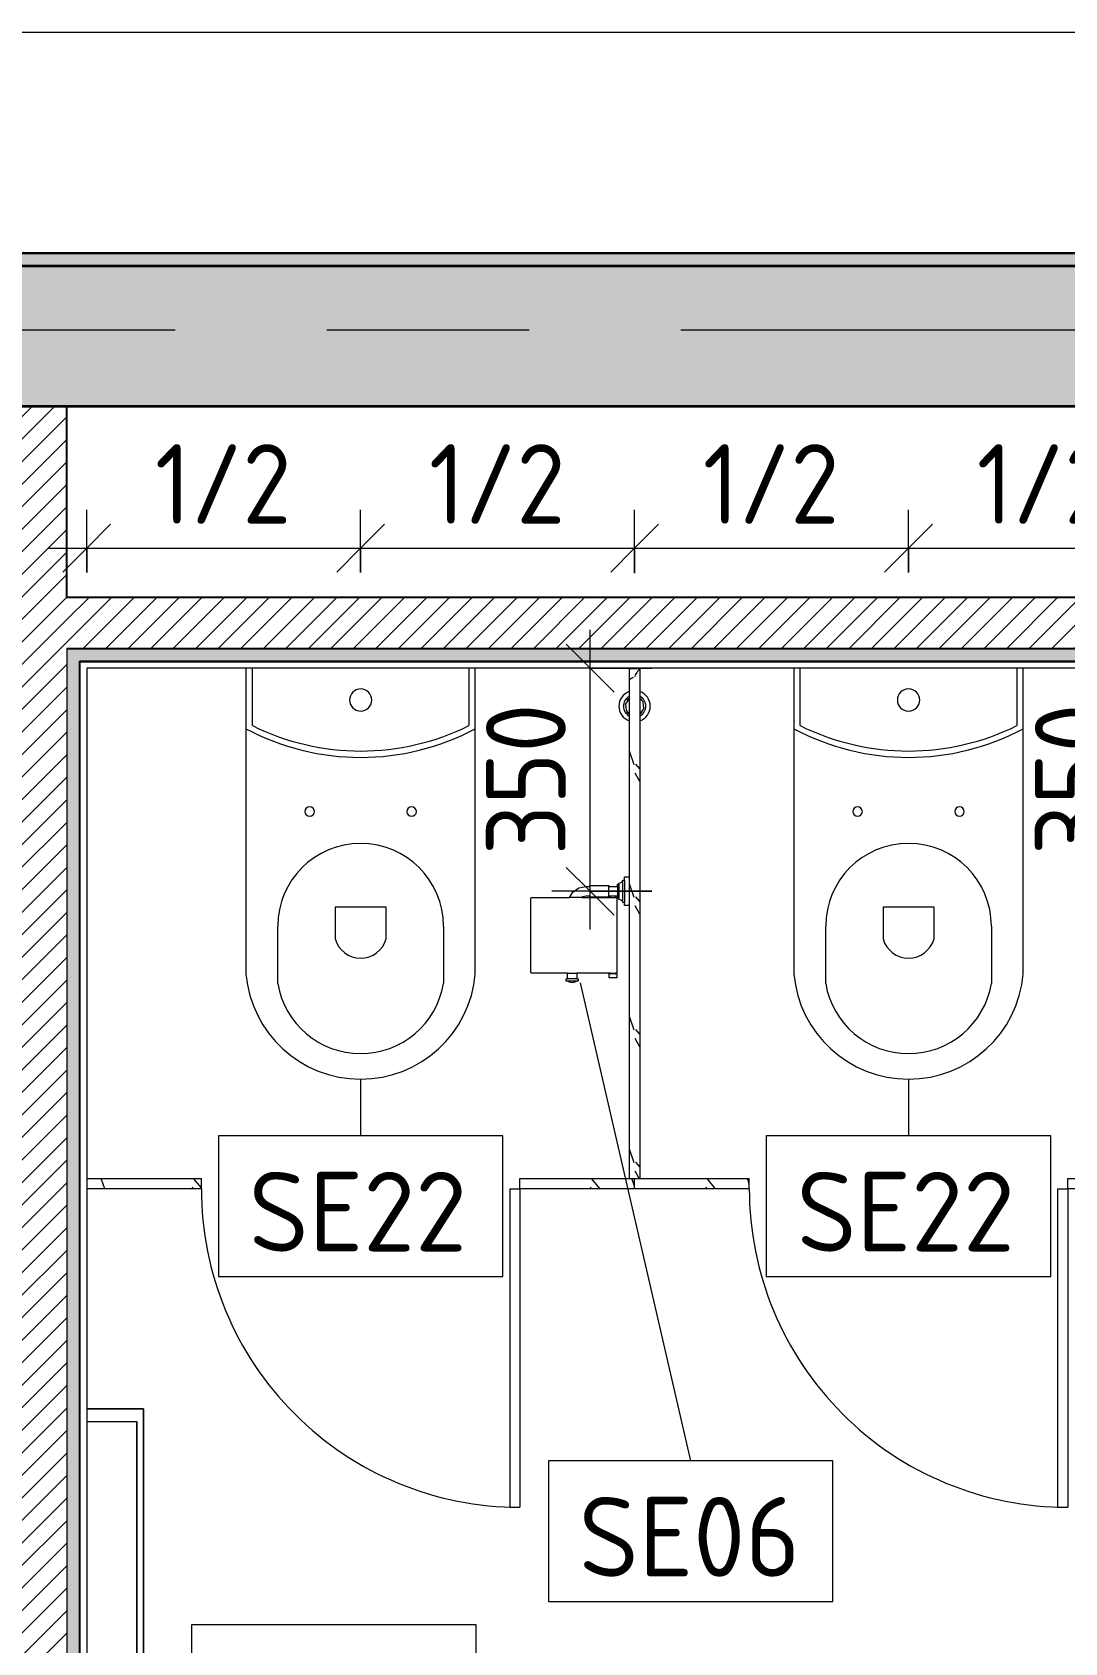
# Model space of a CAD drawing. Header units: millimetres. Extents: x 63482 to 319368, y -8553 to 29000.
# Drawn here: x 311252 to 312872, y 8439 to 10967 of the extents above; entities that cross this region are included whole.
import ezdxf

# ---------------------------------------------------------------- set-up
doc = ezdxf.new("R2010")
doc.units = ezdxf.units.MM
doc.linetypes.add('Осевая', pattern=[1587.5, 317.5, -238.125, 793.75, -238.125])
for name, color, linetype, lineweight in [('A-ANNO-DIMS', 7, 'Continuous', 9), ('A-ANNO-DIMS-50', 7, 'Continuous', 9), ('A-DETL-GENF', 7, 'Continuous', 9), ('A-DOOR', 7, 'Continuous', 9), ('A-GENM', 7, 'Continuous', 9), ('A-WALL', 7, 'Continuous', 9), ('I-FURN', 7, 'Continuous', 9), ('I-WALL', 7, 'Continuous', 9), ('P-SANR-FIXT-IDEN', 7, 'Continuous', 9), ('Оси-2', 7, 'Осевая', 9)]:
    doc.layers.add(name, color=color, linetype=linetype, lineweight=lineweight)
for name, color, linetype, lineweight, true_color in [('A-DETL-GENF-1', 7, 'Continuous', 9, 0x4994b4), ('A-WALL-1', 7, 'Continuous', 25, 0x3c3c3c), ('A-WALL-3', 7, 'Continuous', 35, 0x3c3c3c), ('A-WALL-FNSH-1', 7, 'Continuous', 15, 0x3c3c3c), ('P-SANR-FIXT-1', 7, 'Continuous', 15, 0x4994b4)]:
    doc.layers.add(name, color=color, linetype=linetype, lineweight=lineweight, true_color=true_color)
doc.styles.add('GOST Common', font='GOST_Common.ttf', dxfattribs={"height": 125})
doc.styles.add('ISOCPEUR', font='isocpeur.ttf', dxfattribs={"width": 0.9, "height": 125})
doc.dimstyles.new('ISO-2_5_0_9К_БОЛЬШОЙ', dxfattribs={"dimscale": 304.8, "dimtxt": 124.497647, "dimasz": 0.246063, "dimexe": 0.19685, "dimexo": 0.492126, "dimgap": 0, "dimtad": 1, "dimdec": 0, "dimrnd": 10, "dimzin": 0, "dimdsep": 46, "dimtxsty": 'ISOCPEUR', "dimblk1": 'OBLIQUE', "dimblk2": 'OBLIQUE', "dimsah": 1, "dimcen": 0.09, "dimdle": 0.19685, "dimazin": 0, "dimtfac": 1, "dimtdec": 4, "dimtix": 1, "dimtmove": 0, "dimatfit": 3, "dimfxl": 1, "dimtvp": 1, "dimtolj": 1, "dimtzin": 0, "dimarcsym": 2})
pattern_1 = [(45, (199296.17, 0), (-17.6776695, 17.6776695), [])]
pattern_2 = [(0, (199296.17, 0), (60.96, 15.24), [5.029, -40.691, 5.029, -40.691, -243.84]), (0, (199296.17, 0), (60.96, 15.24), [-91.44, 5.029, -86.411, 5.029, -40.691, -106.68]), (0, (199296.17, 0), (60.96, 15.24), [-228.6, 5.029, -25.451, 5.029, -71.171]), (120, (199319.03, 7.62), (-43.6782272, 45.1729086), [5.029, -40.691, 5.029, -40.691, -243.84]), (120, (199319.03, 7.62), (-43.6782272, 45.1729086), [-91.44, 5.029, -86.411, 5.029, -40.691, -106.68]), (120, (199319.03, 7.62), (-43.6782272, 45.1729086), [-228.6, 5.029, -25.451, 5.029, -71.171]), (240, (199326.65, 38.1), (-17.2817728, -60.4129086), [5.029, -40.691, 5.029, -40.691, -243.84]), (240, (199326.65, 38.1), (-17.2817728, -60.4129086), [-91.44, 5.029, -86.411, 5.029, -40.691, -106.68]), (240, (199326.65, 38.1), (-17.2817728, -60.4129086), [-228.6, 5.029, -25.451, 5.029, -71.171])]
pattern_3 = [(288.435, (112916.855, 9160), (208.250902, -416.49961), [79.025, -579.519]), (319.399, (112941.845, 9085.03), (1249.5049425, -1041.2430683), [38.399, -1881.571]), (316.848, (112762.75, 9060.04), (3123.769422, -2915.4788923), [91.346, -4475.934]), (289.983, (112829.39, 8997.565), (624.746965, -1666.001328), [48.75, -2388.754]), (270, (112846.05, 9160), (208.25, -208.25), [41.65, -166.6]), (298.443, (112846.05, 9118.35), (-1457.75313005, 2707.24838793), [113.682, -5570.435]), (264.289, (112900.195, 9018.39), (208.2636477, 1874.2483835), [41.858, -2051.029]), (309.806, (112896.03, 8976.74), (-833.007541, 1041.2439595), [32.53, -1593.955])]
pattern_4 = [(288.435, (113776.855, 9160), (208.250902, -416.49961), [79.025, -579.519]), (319.399, (113801.845, 9085.03), (1249.5049425, -1041.2430683), [38.399, -1881.571]), (316.848, (113622.75, 9060.04), (3123.769422, -2915.4788923), [91.346, -4475.934]), (289.983, (113689.39, 8997.565), (624.746965, -1666.001328), [48.75, -2388.754]), (270, (113706.05, 9160), (208.25, -208.25), [41.65, -166.6]), (298.443, (113706.05, 9118.35), (-1457.75313005, 2707.24838793), [113.682, -5570.435]), (264.289, (113760.195, 9018.39), (208.2636477, 1874.2483835), [41.858, -2051.029]), (309.806, (113756.03, 8976.74), (-833.007541, 1041.2439595), [32.53, -1593.955])]

# ---------------------------------------------------------------- blocks, each defined once
blk = doc.blocks.new('Вешалка - 1_25-V375-Фрагмент 3_3')
at = {"layer": 'I-FURN'}
for p, q in [((350, 55), (-350, 55)), ((-350, 55), (-350, -34.3)), ((-350, -34.3), (-350, 55)), ((-350, 55), (350, 55)), ((350, -34.4), (350, 55)), ((350, 55), (350, -34.4)), ((-330.4, -34.3), (-330.4, 44.4)), ((-330.4, -34.3), (-330.4, 44.4)), ((-330.4, 44.4), (330.2, 44.4)), ((330.2, 44.4), (-330.4, 44.4)), ((330.2, 44.4), (330.2, -34.3)), ((330.2, -34.3), (330.2, 44.4))]:
    blk.add_line(p, q, dxfattribs=at)
blk = doc.blocks.new('131_Сантехническая перегородка_Дверь 5 - СД-1-30835617-Фрагмент 3_3')
at = {"layer": 'A-DOOR'}
h = blk.add_hatch(dxfattribs=at)
h.set_pattern_fill('FP_156', color=256, style=0, pattern_type=2)
h.set_pattern_definition(pattern_3)
h.paths.add_polyline_path([(750, 8), (750, -8), (930, -8), (930, 8)])
at = {"layer": 'A-GENM'}
h = blk.add_hatch(dxfattribs=at)
h.set_pattern_fill('FP_156', color=256, style=0, pattern_type=2)
h.set_pattern_definition(pattern_3)
h.paths.add_polyline_path([(70, 8), (70, -8), (250, -8), (250, 8)])
at = {"layer": 'A-DOOR'}
for p, q in [((266, 508), (250, 508)), ((250, 8), (250, 508)), ((266, 8), (266, 508)), ((266, 8), (250, 8))]:
    blk.add_line(p, q, dxfattribs=at)
blk.add_arc((250, 8), 500, 360, 90, dxfattribs=at)
at = {"layer": 'A-GENM'}
for p, q in [((70, 8), (250, 8)), ((70, 8), (70, -8)), ((250, 8), (250, -8)), ((750, 8), (930, 8)), ((750, 8), (750, -8)), ((250, -8), (70, -8)), ((930, -8), (750, -8))]:
    blk.add_line(p, q, dxfattribs=at)
blk = doc.blocks.new('131_Сантехническая перегородка_Дверь 5 - СД-1-V377-Фрагмент 3_3')
at = {"layer": 'A-DOOR'}
h = blk.add_hatch(dxfattribs=at)
h.set_pattern_fill('FP_157', color=256, style=0, pattern_type=2)
h.set_pattern_definition(pattern_4)
h.paths.add_polyline_path([(750, 8), (750, -8), (930, -8), (930, 8)])
at = {"layer": 'A-GENM'}
h = blk.add_hatch(dxfattribs=at)
h.set_pattern_fill('FP_157', color=256, style=0, pattern_type=2)
h.set_pattern_definition(pattern_4)
h.paths.add_polyline_path([(70, 8), (70, -8), (250, -8), (250, 8)])
at = {"layer": 'A-DOOR'}
for p, q in [((266, 508), (250, 508)), ((250, 8), (250, 508)), ((266, 8), (266, 508)), ((266, 8), (250, 8))]:
    blk.add_line(p, q, dxfattribs=at)
blk.add_arc((250, 8), 500, 360, 90, dxfattribs=at)
at = {"layer": 'A-GENM'}
for p, q in [((70, 8), (250, 8)), ((70, 8), (70, -8)), ((250, 8), (250, -8)), ((750, 8), (930, 8)), ((750, 8), (750, -8)), ((930, 8), (930, -8)), ((250, -8), (70, -8)), ((930, -8), (750, -8))]:
    blk.add_line(p, q, dxfattribs=at)
blk = doc.blocks.new('FP_384-Фрагмент 3_3')
at = {"layer": 'A-GENM'}
for p, q in [((0, 8), (0, -8)), ((0.9, 8), (1.6, 7.1)), ((1.6, 7.1), (2.5, 6.2)), ((2.5, 6.2), (3.5, 5.3)), ((3.5, 5.3), (4.7, 4.3)), ((4.7, 4.3), (6, 3.4)), ((6, 3.4), (7.4, 2.5)), ((7.4, 2.5), (9, 1.6)), ((9, 1.6), (10.7, 0.7)), ((10.7, 0.7), (12.5, -0.2)), ((13.6, -2.4), (14.3, -3.5)), ((14.3, -3.5), (15, -4.7)), ((15, -4.7), (15.7, -5.8)), ((15.7, -5.8), (16.4, -6.9)), ((16.4, -6.9), (17.1, -8))]:
    blk.add_line(p, q, dxfattribs=at)
blk = doc.blocks.new('131_Сантехническая перегородка 6 - СП-1-V383-Фрагмент 3_3')
at = {"layer": 'A-GENM'}
h = blk.add_hatch(dxfattribs=at)
h.set_pattern_fill('FP_162', color=256, style=0, pattern_type=2)
h.set_pattern_definition([(198.435, (9968, -112846.855), (-416.49961, -208.250902), [79.025, -579.519]), (229.399, (9893.03, -112871.845), (-1041.2430683, -1249.5049425), [38.399, -1881.571]), (226.848, (9868.04, -112692.75), (-2915.4788923, -3123.769422), [91.346, -4475.934]), (199.983, (9805.565, -112759.39), (-1666.001328, -624.746965), [48.75, -2388.754]), (180, (9968, -112776.05), (-208.25, -208.25), [41.65, -166.6]), (208.443, (9926.35, -112776.05), (2707.24838793, 1457.75313005), [113.682, -5570.435]), (174.289, (9826.39, -112830.195), (1874.2483835, -208.2636477), [41.858, -2051.029]), (219.806, (9784.74, -112826.03), (1041.2439595, 833.007541), [32.53, -1593.955])])
h.paths.add_polyline_path([(800, -8), (800, 8), (50, 8), (50, -8), (483.5, -8)])
for p, q in [((0, 8), (50, 8)), ((50, 8), (800, 8)), ((50, -8), (0, -8)), ((800, -8), (50, -8))]:
    blk.add_line(p, q, dxfattribs=at)
at = {"layer": 'A-GENM', "flags": 128}
for points in [[(71.5, 8), (62.7, 14.5), (51.9, 13.4), (45.9, 8)], [(45.9, -8), (54.7, -14.5), (65.5, -13.4), (71.5, -8)]]:
    blk.add_lwpolyline(points, dxfattribs=at)
at = {"layer": 'A-GENM'}
for radius, start, end in [(24.6, 19.9113, 160.0887), (17.6, 28.9731, 151.0269), (15.1, 126.8617, 139.5341), (15.1, 78.8699, 82.6459), (15.1, 40.4659, 53.124), (24.6, 199.9113, 340.0887), (17.6, 208.9731, 331.0269), (15.1, 220.4659, 233.124), (15.1, 258.8699, 262.6459), (15.1, 306.8617, 319.5341)]:
    blk.add_arc((58.7, 0), radius, start, end, dxfattribs=at)
blk.add_blockref('FP_384-Фрагмент 3_3', (0, 0), dxfattribs=at)
blk = doc.blocks.new('WC Seat_2 with Cistern-Wall Based - SE22-33487382-Фрагмент 3_3')
at = {"layer": 'P-SANR-FIXT-1'}
for p, q in [((-55, 485.5), (-55, 100.5)), ((-5, 410.5), (-5, 500.5)), ((255, 500.5), (255, 410.5)), ((305, 100.5), (305, 485.5)), ((85, 430.5), (85, 380.5)), ((165, 380.5), (165, 430.5)), ((85, 380.5), (165, 380.5)), ((-55, 100.5), (-55, 5.5)), ((-45, 5.5), (-45, 95.6)), ((295, 95.6), (295, 5.5)), ((305, 5.5), (305, 100.5))]:
    blk.add_line(p, q, dxfattribs=at)
for centre, radius, start, end in [((125, 469.8), 180.7, 4.9791, 175.0209), ((125, 478.7), 131.8, 9.5273, 170.4727), ((125, 418.8), 41.7, 16.2602, 163.7398), ((125, 410.5), 130, 180, 360), ((45, 230.5), 7.5, 0, 180), ((45, 230.5), 7.5, 180, 360), ((205, 230.5), 7.5, 0, 180), ((205, 230.5), 7.5, 180, 360), ((125, -237), 382.5, 61.9275, 118.0725), ((125, -247), 382.5, 63.6122, 116.3878), ((125, 55.5), 17.5, 0, 180), ((125, 55.5), 17.5, 180, 360)]:
    blk.add_arc(centre, radius, start, end, dxfattribs=at)
blk = doc.blocks.new('Sanitary_Toilet-Accessories_Gessi_Wall-mounted-paper-roll-holder-65449 - Chrome-30913797-Фрагмент 3_3')
at = {"layer": 'A-DETL-GENF-1'}
for p, q in [((112876.5, 9631.8), (112878.5, 9632.1)), ((112876.5, 9629.8), (112876.5, 9631.8)), ((112878.5, 9632.1), (112880.4, 9633.1)), ((112880.4, 9633.1), (112881.8, 9634.6)), ((112881.8, 9634.6), (112882.5, 9636.3)), ((112882.5, 9601.4), (112882.5, 9636.3)), ((112882.5, 9636.3), (112885, 9636.3)), ((112885, 9636.3), (112885, 9641.3)), ((112885, 9641.3), (112893, 9641.3)), ((112885, 9636.3), (112885, 9601.3)), ((112738.3, 9607.7), (112738.4, 9609.3)), ((112738.3, 9491.6), (112738.3, 9607.7)), ((112738.4, 9609.3), (112798.6, 9609.3)), ((112798.6, 9609.3), (112804.1, 9617.7)), ((112818.1, 9609.3), (112798.6, 9609.3)), ((112804.1, 9617.7), (112813.7, 9624.1)), ((112813.7, 9624.1), (112825, 9626.3)), ((112819.5, 9610.2), (112818.1, 9609.3)), ((112818.1, 9609.3), (112863.2, 9609.3)), ((112825, 9611.3), (112819.5, 9610.2)), ((112825, 9626.3), (112830.5, 9626.3)), ((112830.5, 9611.3), (112825, 9611.3)), ((112830.5, 9626.3), (112830.5, 9627.8)), ((112830.5, 9627.8), (112860.5, 9627.8)), ((112830.5, 9626.3), (112830.5, 9611.3)), ((112830.5, 9609.8), (112830.5, 9611.3)), ((112860.5, 9609.8), (112830.5, 9609.8)), ((112860.5, 9627.8), (112860.5, 9626.3)), ((112860.5, 9611.3), (112860.5, 9626.3)), ((112860.5, 9626.3), (112874, 9626.3)), ((112863.2, 9611.3), (112860.5, 9611.3)), ((112860.5, 9611.3), (112860.5, 9609.8)), ((112871.2, 9611.3), (112863.2, 9611.3)), ((112863.2, 9609.3), (112863.2, 9611.3)), ((112863.2, 9609.3), (112871.2, 9609.3)), ((112874, 9611.3), (112871.2, 9611.3)), ((112871.2, 9611.3), (112871.2, 9609.3)), ((112871.2, 9609.3), (112873.2, 9609.3)), ((112873.2, 9609.3), (112873.2, 9490.3)), ((112874, 9626.3), (112874, 9629.8)), ((112874, 9629.8), (112876.5, 9629.8)), ((112874, 9627.8), (112874, 9609.3)), ((112874, 9607.8), (112874, 9611.3)), ((112876.5, 9607.8), (112874, 9607.8)), ((112876.5, 9629.8), (112876.5, 9607.8)), ((112876.5, 9605.8), (112876.5, 9607.8)), ((112878.5, 9605.5), (112876.5, 9605.8)), ((112880.4, 9604.6), (112878.5, 9605.5)), ((112881.8, 9603.1), (112880.4, 9604.6)), ((112882.5, 9601.4), (112881.8, 9603.1)), ((112885, 9601.3), (112882.5, 9601.4)), ((112885, 9596.3), (112885, 9601.3)), ((112893, 9596.3), (112885, 9596.3)), ((112738.4, 9490.3), (112738.3, 9491.6)), ((112795.5, 9490.3), (112738.4, 9490.3)), ((112793.5, 9477.8), (112793.5, 9481.3)), ((112793.5, 9481.3), (112795.5, 9481.3)), ((112795.5, 9490.3), (112810.5, 9490.3)), ((112795.5, 9481.3), (112795.5, 9490.3)), ((112810.5, 9481.3), (112795.5, 9481.3)), ((112863.2, 9490.3), (112810.5, 9490.3)), ((112810.5, 9490.3), (112810.5, 9481.3)), ((112810.5, 9481.3), (112812.5, 9481.3)), ((112812.5, 9481.3), (112812.5, 9477.8)), ((112861.2, 9482.8), (112861.2, 9489.3)), ((112861.2, 9489.3), (112863.2, 9489.3)), ((112873.2, 9482.8), (112861.2, 9482.8)), ((112863.2, 9490.3), (112871.2, 9490.3)), ((112863.2, 9489.3), (112863.2, 9490.3)), ((112871.2, 9489.3), (112863.2, 9489.3)), ((112873.2, 9490.3), (112871.2, 9490.3)), ((112871.2, 9490.3), (112871.2, 9489.3)), ((112871.2, 9489.3), (112873.2, 9489.3)), ((112873.2, 9489.3), (112873.2, 9482.8)), ((112795.5, 9477.8), (112793.5, 9477.8)), ((112810.5, 9477.8), (112795.5, 9477.8)), ((112799, 9476), (112795.5, 9477.8)), ((112803, 9475.3), (112799, 9476)), ((112807, 9476), (112803, 9475.3)), ((112810.5, 9477.8), (112807, 9476)), ((112812.5, 9477.8), (112810.5, 9477.8))]:
    blk.add_line(p, q, dxfattribs=at)
blk = doc.blocks.new('DET_L_Линия разрыва - М100-30911547-Фрагмент 3_3')
at = {"layer": 'A-DETL-GENF'}
blk.add_line((9367.7, 0), (4983.9, 0), dxfattribs=at)
blk = doc.blocks.new('М_сантехническая_рамка1 - В рамке-30590747-Фрагмент 3_3')
at = {"layer": 'P-SANR-FIXT-IDEN'}
for p, q in [((4.293, 2.24), (-4.639, 2.24)), ((-4.639, 2.24), (-4.639, -2.178)), ((4.293, -2.178), (4.293, 2.24)), ((-4.639, -2.178), (4.293, -2.178))]:
    blk.add_line(p, q, dxfattribs=at)
blk = doc.blocks.new('DIMBLOCK84-Фрагмент 3_3')
at = {"layer": 'A-ANNO-DIMS-50'}
for p, q in [((311337.2, 10119), (311337.2, 10217.3)), ((311767.2, 10119), (311767.2, 10217.3)), ((311277.2, 10157.3), (311767.2, 10157.3)), ((311337.2, 10157.3), (311337.2, 10119)), ((311767.2, 10157.3), (311767.2, 10119))]:
    blk.add_line(p, q, dxfattribs=at)
at = {"layer": 'A-ANNO-DIMS-50', "lineweight": 20}
for p, q in [((311337.2, 10157.3), (311374.7, 10194.8)), ((311767.2, 10157.3), (311804.7, 10194.8)), ((311337.2, 10157.3), (311299.7, 10119.8)), ((311767.2, 10157.3), (311729.7, 10119.8))]:
    blk.add_line(p, q, dxfattribs=at)
at = {"layer": 'A-ANNO-DIMS-50', "color": 0, "insert": (311444.4, 10320.6), "char_height": 125, "width": 258.572, "attachment_point": 1, "line_spacing_factor": 1.149209, "style": 'ISOCPEUR'}
blk.add_mtext('1/2', dxfattribs=at)
blk = doc.blocks.new('_Oblique')
at = {"color": 0, "linetype": 'ByBlock', "lineweight": -2}
blk.add_line((-0.5, -0.5), (0.5, 0.5), dxfattribs=at)
blk = doc.blocks.new('DIMBLOCK85-Фрагмент 3_3')
at = {"layer": 'A-ANNO-DIMS-50'}
for p, q in [((311767.2, 10119), (311767.2, 10217.3)), ((312197.2, 10118), (312197.2, 10217.3)), ((311767.2, 10157.3), (312197.2, 10157.3)), ((311767.2, 10157.3), (311767.2, 10119)), ((312197.2, 10157.3), (312197.2, 10118))]:
    blk.add_line(p, q, dxfattribs=at)
at = {"layer": 'A-ANNO-DIMS-50', "lineweight": 20}
for p, q in [((311767.2, 10157.3), (311804.7, 10194.8)), ((312197.2, 10157.3), (312234.7, 10194.8)), ((311767.2, 10157.3), (311729.7, 10119.8)), ((312197.2, 10157.3), (312159.7, 10119.8))]:
    blk.add_line(p, q, dxfattribs=at)
at = {"layer": 'A-ANNO-DIMS-50', "color": 0, "insert": (311874.4, 10320.6), "char_height": 125, "width": 258.572, "attachment_point": 1, "line_spacing_factor": 1.149209, "style": 'ISOCPEUR'}
blk.add_mtext('1/2', dxfattribs=at)
blk = doc.blocks.new('DIMBLOCK86-Фрагмент 3_3')
at = {"layer": 'A-ANNO-DIMS-50'}
for p, q in [((312197.2, 10118), (312197.2, 10217.3)), ((312627.2, 10119), (312627.2, 10217.3)), ((312197.2, 10157.3), (312627.2, 10157.3)), ((312197.2, 10157.3), (312197.2, 10118)), ((312627.2, 10157.3), (312627.2, 10119))]:
    blk.add_line(p, q, dxfattribs=at)
at = {"layer": 'A-ANNO-DIMS-50', "lineweight": 20}
for p, q in [((312197.2, 10157.3), (312234.7, 10194.8)), ((312627.2, 10157.3), (312664.7, 10194.8)), ((312197.2, 10157.3), (312159.7, 10119.8)), ((312627.2, 10157.3), (312589.7, 10119.8))]:
    blk.add_line(p, q, dxfattribs=at)
at = {"layer": 'A-ANNO-DIMS-50', "color": 0, "insert": (312304.4, 10320.6), "char_height": 125, "width": 258.572, "attachment_point": 1, "line_spacing_factor": 1.149209, "style": 'ISOCPEUR'}
blk.add_mtext('1/2', dxfattribs=at)
blk = doc.blocks.new('DIMBLOCK87-Фрагмент 3_3')
at = {"layer": 'A-ANNO-DIMS-50'}
for p, q in [((312627.2, 10119), (312627.2, 10217.3)), ((313057.2, 10118), (313057.2, 10217.3)), ((312627.2, 10157.3), (313057.2, 10157.3)), ((312627.2, 10157.3), (312627.2, 10119)), ((313057.2, 10157.3), (313057.2, 10118))]:
    blk.add_line(p, q, dxfattribs=at)
at = {"layer": 'A-ANNO-DIMS-50', "lineweight": 20}
for p, q in [((312627.2, 10157.3), (312664.7, 10194.8)), ((313057.2, 10157.3), (313094.7, 10194.8)), ((312627.2, 10157.3), (312589.7, 10119.8)), ((313057.2, 10157.3), (313019.7, 10119.8))]:
    blk.add_line(p, q, dxfattribs=at)
at = {"layer": 'A-ANNO-DIMS-50', "color": 0, "insert": (312734.4, 10320.6), "char_height": 125, "width": 258.572, "attachment_point": 1, "line_spacing_factor": 1.149209, "style": 'ISOCPEUR'}
blk.add_mtext('1/2', dxfattribs=at)
blk = doc.blocks.new('DIMBLOCK92-Фрагмент 3_3')
at = {"layer": 'A-ANNO-DIMS-50'}
for p, q in [((312127.4, 9558.8), (312127.4, 10029)), ((312224.4, 9969), (312067.4, 9969)), ((312127.4, 9969), (312224.4, 9969)), ((312224.4, 9618.8), (312067.4, 9618.8)), ((312127.4, 9618.8), (312224.4, 9618.8))]:
    blk.add_line(p, q, dxfattribs=at)
at = {"layer": 'A-ANNO-DIMS-50', "lineweight": 20}
for p, q in [((312127.4, 9969), (312089.9, 10006.5)), ((312127.4, 9969), (312164.9, 9931.5)), ((312127.4, 9618.8), (312089.9, 9656.3)), ((312127.4, 9618.8), (312164.9, 9581.3))]:
    blk.add_line(p, q, dxfattribs=at)
at = {"layer": 'A-ANNO-DIMS-50', "color": 0, "insert": (311964.1, 9675.4), "char_height": 125, "width": 284.429, "attachment_point": 1, "rotation": 90, "line_spacing_factor": 1.149209, "style": 'ISOCPEUR'}
blk.add_mtext('350', dxfattribs=at)
blk = doc.blocks.new('DIMBLOCK93-Фрагмент 3_3')
at = {"layer": 'A-ANNO-DIMS-50'}
for p, q in [((312989, 9558.8), (312989, 10029)), ((313085.9, 9969), (312929, 9969)), ((312989, 9969), (313085.9, 9969)), ((313085.9, 9618.8), (312929, 9618.8)), ((312989, 9618.8), (313085.9, 9618.8))]:
    blk.add_line(p, q, dxfattribs=at)
at = {"layer": 'A-ANNO-DIMS-50', "lineweight": 20}
for p, q in [((312989, 9969), (312951.5, 10006.5)), ((312989, 9969), (313026.5, 9931.5)), ((312989, 9618.8), (312951.5, 9656.3)), ((312989, 9618.8), (313026.5, 9581.3))]:
    blk.add_line(p, q, dxfattribs=at)
at = {"layer": 'A-ANNO-DIMS-50', "color": 0, "insert": (312825.7, 9675.4), "char_height": 125, "width": 284.429, "attachment_point": 1, "rotation": 90, "line_spacing_factor": 1.149209, "style": 'ISOCPEUR'}
blk.add_mtext('350', dxfattribs=at)

msp = doc.modelspace()

# ---------------------------------------------------------------- hatches: boundary and pattern name
at = {"layer": 'I-WALL'}
h = msp.add_hatch(dxfattribs=at)
h.set_pattern_fill('FP_10', color=256, style=0, pattern_type=2)
h.set_pattern_definition(pattern_2)
h.paths.add_polyline_path([(319067.7, 10600), (319067.7, 10620), (310476.2, 10620), (310476.2, 10608), (310506.2, 10608), (310506.2, 10600), (318129.9, 10600)])
h = msp.add_hatch(dxfattribs=at)
h.set_pattern_fill('FP_3', color=256, style=0, pattern_type=2)
h.set_pattern_definition([(45, (199296.17, 0), (-28.512667, 28.512667), []), (45, (199324.683, 0), (-28.512667, 28.512667), [50.403, -10.081, 1.676, -8.404])])
h.paths.add_polyline_path([(318129.9, 10380), (318626.2, 10380), (318626.2, 10600), (311226.2, 10600), (311226.2, 10380), (316866.2, 10380)])
h = msp.add_hatch(dxfattribs=at)
h.set_pattern_fill('FP_9', color=256, style=0, pattern_type=2)
h.set_pattern_definition(pattern_1)
h.paths.add_polyline_path([(311306.2, 5400), (311306.2, 10380), (311226.2, 10380), (311226.2, 5400)])
h = msp.add_hatch(dxfattribs=at)
h.set_pattern_fill('FP_9', color=256, style=0, pattern_type=2)
h.set_pattern_definition(pattern_1)
h.paths.add_polyline_path([(318096.2, 10000), (318096.2, 10080), (311306.2, 10080), (311306.2, 10000), (316866.2, 10000)])
h = msp.add_hatch(dxfattribs=at)
h.set_pattern_fill('FP_10', color=256, style=0, pattern_type=2)
h.set_pattern_definition(pattern_2)
h.paths.add_polyline_path([(318076.2, 9980), (318096.2, 9980), (318096.2, 10000), (311306.2, 10000), (311306.2, 9980), (318075.2, 9980)])
h = msp.add_hatch(dxfattribs=at)
h.set_pattern_fill('FP_10', color=256, style=0, pattern_type=2)
h.set_pattern_definition(pattern_2)
h.paths.add_polyline_path([(311306.2, 8060), (311326.2, 8060), (311326.2, 9980), (311306.2, 9980), (311306.2, 8496.1)])

# ---------------------------------------------------------------- linework, layer by layer
at = {"layer": 'A-WALL'}
msp.add_line((311306.2, 10000), (311306.2, 8060), dxfattribs=at)
at = {"layer": 'A-WALL-1'}
for p, q in [((319067.7, 10620), (310476.2, 10620)), ((310506.2, 10600), (319067.7, 10600)), ((311306.2, 10080), (311306.2, 10380)), ((318096.2, 10080), (311306.2, 10080)), ((311306.2, 10000), (318096.2, 10000)), ((311326.2, 9980), (318076.2, 9980)), ((311326.2, 8080), (311326.2, 9980))]:
    msp.add_line(p, q, dxfattribs=at)
at = {"layer": 'A-WALL-3'}
for p, q in [((318626.2, 10600), (311226.2, 10600)), ((311226.2, 10380), (318626.2, 10380))]:
    msp.add_line(p, q, dxfattribs=at)
at = {"layer": 'A-WALL-FNSH-1'}
for p, q in [((319067.7, 10621), (310476.2, 10621)), ((311327.2, 8081), (311327.2, 9979)), ((311327.2, 9979), (318075.2, 9979))]:
    msp.add_line(p, q, dxfattribs=at)
at = {"layer": 'I-WALL'}
for p, q in [((318065.2, 9969), (311337.2, 9969)), ((311337.2, 9969), (311337.2, 8091))]:
    msp.add_line(p, q, dxfattribs=at)
at = {"layer": 'P-SANR-FIXT-IDEN'}
for p, q in [((312111.8, 9475.3), (312285.2, 8724.8)), ((311767.2, 9323.9), (311767.2, 9235)), ((312627.2, 9323.9), (312627.2, 9235))]:
    msp.add_line(p, q, dxfattribs=at)
at = {"layer": 'Оси-2'}
msp.add_line((310126.7, 10500), (317817.7, 10500), dxfattribs=at)

# ---------------------------------------------------------------- block references
at = {"layer": 'A-DETL-GENF', "rotation": 180}
msp.add_blockref('DET_L_Линия разрыва - М100-30911547-Фрагмент 3_3', (319067.7, 10967.2), dxfattribs=at)
at = {"layer": 'A-GENM'}
for name, p, rotation in [('131_Сантехническая перегородка 6 - СП-1-V383-Фрагмент 3_3', (312197.2, 9968), 270.0000000000007), ('131_Сантехническая перегородка_Дверь 5 - СД-1-30835617-Фрагмент 3_3', (312267.2, 9160), 180), ('131_Сантехническая перегородка_Дверь 5 - СД-1-V377-Фрагмент 3_3', (313127.2, 9160), 180)]:
    msp.add_blockref(name, p, dxfattribs=dict(at, rotation=rotation))
at = {"layer": 'I-FURN', "rotation": 270.0000000000007}
msp.add_blockref('Вешалка - 1_25-V375-Фрагмент 3_3', (311371.5, 8456.4), dxfattribs=at)
at = {"layer": 'P-SANR-FIXT-1', "rotation": 180}
for p in [(311892.2, 9974.5), (312752.2, 9974.5)]:
    msp.add_blockref('WC Seat_2 with Cistern-Wall Based - SE22-33487382-Фрагмент 3_3', p, dxfattribs=at)
at = {"layer": 'P-SANR-FIXT-1'}
msp.add_blockref('Sanitary_Toilet-Accessories_Gessi_Wall-mounted-paper-roll-holder-65449 - Chrome-30913797-Фрагмент 3_3', (199296.2, 0), dxfattribs=at)
at = {"layer": 'P-SANR-FIXT-IDEN', "xscale": 49.99999999999998, "yscale": 49.99999999999998, "zscale": 49.99999999999998}
for p in [(311775.8, 9123), (312635.8, 9123), (312293.8, 8612.8), (311733.9, 8355.4)]:
    msp.add_blockref('М_сантехническая_рамка1 - В рамке-30590747-Фрагмент 3_3', p, dxfattribs=at)

# ---------------------------------------------------------------- texts
at = {"layer": 'P-SANR-FIXT-IDEN', "char_height": 125, "width": 444.937, "attachment_point": 1, "style": 'GOST Common'}
for s, insert in [('SE22', (311591.5, 9178.4)), ('SE22', (312451.5, 9178.4)), ('SE06', (312109.5, 8668.2))]:
    msp.add_mtext(s, dxfattribs=dict(at, insert=insert))

# ---------------------------------------------------------------- dimensions: what is measured, and where the dimension line sits
at = {"layer": 'A-ANNO-DIMS'}
for base, p1, p2, override, picture, middle in [((311767.2, 10157.3), (311337.2, 9969), (311767.2, 9969), {"dimpost": '<>', "dimfxl": 429.999892}, 'DIMBLOCK84-Фрагмент 3_3', (311552.2, 10219.8)), ((312197.2, 10157.3), (311767.2, 9969), (312197.2, 9968), {"dimpost": '<>', "dimfxl": 430.001271}, 'DIMBLOCK85-Фрагмент 3_3', (311982.2, 10219.8)), ((312627.2, 10157.3), (312197.2, 9968), (312627.2, 9969), {"dimpost": '<>', "dimfxl": 430.001055}, 'DIMBLOCK86-Фрагмент 3_3', (312412.2, 10219.8)), ((313057.2, 10157.3), (312627.2, 9969), (313057.2, 9968), {"dimpost": '<>', "dimfxl": 430.001271}, 'DIMBLOCK87-Фрагмент 3_3', (312842.2, 10219.8))]:
    dim = msp.add_linear_dim(base=base, p1=p1, p2=p2, text='1/2', dimstyle='ISO-2_5_0_9К_БОЛЬШОЙ', override=override, dxfattribs=at)
    dim.commit()
    dim.dimension.update_dxf_attribs({"geometry": picture, "text_midpoint": middle})
for base, p1, p2, picture, middle in [((312127.4, 9969), (312074.4, 9618.8), (312074.4, 9969), 'DIMBLOCK92-Фрагмент 3_3', (312064.9, 9793.9)), ((312989, 9969), (312935.9, 9618.8), (312935.9, 9969), 'DIMBLOCK93-Фрагмент 3_3', (312926.5, 9793.9))]:
    dim = msp.add_linear_dim(base=base, p1=p1, p2=p2, angle=90, dimstyle='ISO-2_5_0_9К_БОЛЬШОЙ', override={"dimpost": '<>', "dimfxl": 350.161947}, dxfattribs=at)
    dim.commit()
    dim.dimension.update_dxf_attribs({"geometry": picture, "text_midpoint": middle})

doc.saveas('drawing.dxf')
